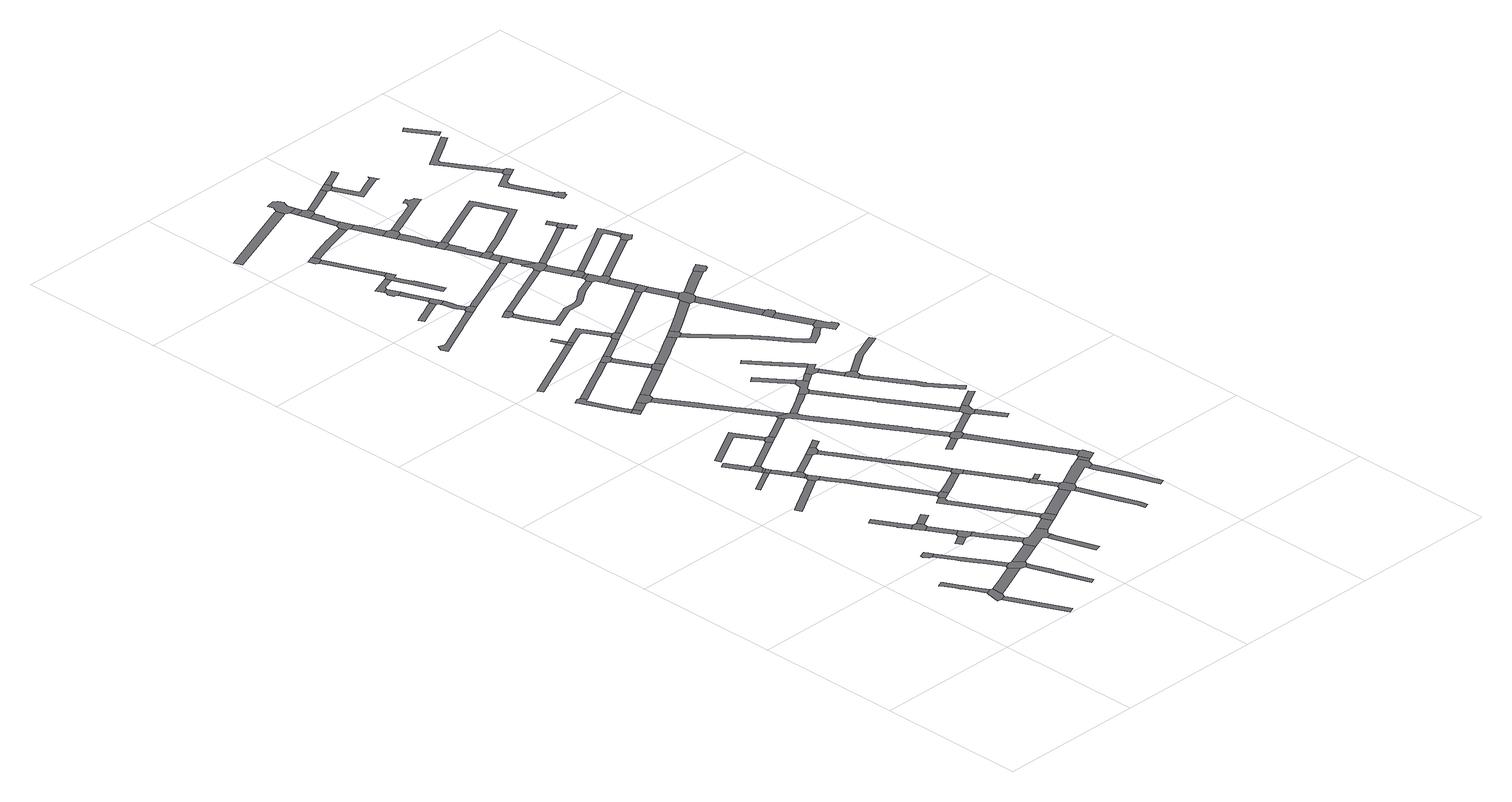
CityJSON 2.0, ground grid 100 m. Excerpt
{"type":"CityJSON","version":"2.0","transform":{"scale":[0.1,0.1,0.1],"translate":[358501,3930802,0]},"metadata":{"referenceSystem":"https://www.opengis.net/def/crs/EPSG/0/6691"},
"CityObjects":{
"road1":{"type":"Road","attributes":{"RoadStructureAttribute.sectionType":"1"},"geometry":[{"type":"MultiSurface","lod":"1","boundaries":[[[0,1,2,3,4,5,6,7,8,9,10,11,12,13]]]}]},
"road2":{"type":"Road","geometry":[{"type":"MultiSurface","lod":"1","boundaries":[[[12,14,15,16,17,18,19,13]]]}]},
"road3":{"type":"Road","attributes":{"RoadStructureAttribute.sectionType":"1"},"geometry":[{"type":"MultiSurface","lod":"1","boundaries":[[[16,20,21,22,23,17]]]}]},
"road4":{"type":"Road","attributes":{"RoadStructureAttribute.sectionType":"1"},"geometry":[{"type":"MultiSurface","lod":"1","boundaries":[[[24,25,19,18,26,27,28]]]}]},
"road5":{"type":"Road","geometry":[{"type":"MultiSurface","lod":"1","boundaries":[[[29,30,31,32,33,34,35]]]}]},
"road6":{"type":"Road","attributes":{"RoadStructureAttribute.sectionType":"1"},"geometry":[{"type":"MultiSurface","lod":"1","boundaries":[[[36,37,38,39,40,30,29,41,42,43,44,45,46,47]]]}]},
"road7":{"type":"Road","geometry":[{"type":"MultiSurface","lod":"1","boundaries":[[[48,49,50,51,47,46,24,28]]]}]},
"road8":{"type":"Road","attributes":{"RoadStructureAttribute.sectionType":"1"},"geometry":[{"type":"MultiSurface","lod":"1","boundaries":[[[52,53,54,55,56,57,49,48]]]}]},
"road9":{"type":"Road","attributes":{"RoadStructureAttribute.sectionType":"1"},"geometry":[{"type":"MultiSurface","lod":"1","boundaries":[[[58,59,60,61,62,63,64,65,66]]]}]},
"road10":{"type":"Road","geometry":[{"type":"MultiSurface","lod":"1","boundaries":[[[67,68,69,70]]]}]},
"road11":{"type":"Road","geometry":[{"type":"MultiSurface","lod":"1","boundaries":[[[71,72,73,58,66,74,75]]]}]},
"road12":{"type":"Road","attributes":{"RoadStructureAttribute.sectionType":"1"},"geometry":[{"type":"MultiSurface","lod":"1","boundaries":[[[76,77,78,79,80,51,50]]]}]},
"road13":{"type":"Road","attributes":{"RoadStructureAttribute.sectionType":"1"},"geometry":[{"type":"MultiSurface","lod":"1","boundaries":[[[81,82,83,84,85,86,87,88,89,90,91,92,93]]]}]},
"road14":{"type":"Road","attributes":{"RoadStructureAttribute.sectionType":"1"},"geometry":[{"type":"MultiSurface","lod":"1","boundaries":[[[94,71,75,95,96,97]]]}]},
"road15":{"type":"Road","geometry":[{"type":"MultiSurface","lod":"1","boundaries":[[[98,99,100,101,102,103]]]}]},
"road16":{"type":"Road","geometry":[{"type":"MultiSurface","lod":"1","boundaries":[[[104,97,96,70,69,105]]]}]},
"road17":{"type":"Road","geometry":[{"type":"MultiSurface","lod":"1","boundaries":[[[106,107,73,72]]]}]},
"road18":{"type":"Road","attributes":{"RoadStructureAttribute.sectionType":"1"},"geometry":[{"type":"MultiSurface","lod":"1","boundaries":[[[108,109,110,111,112,113,104,105,114,115,116,117,118,119,120]]]}]},
"road19":{"type":"Road","attributes":{"RoadStructureAttribute.sectionType":"1"},"geometry":[{"type":"MultiSurface","lod":"1","boundaries":[[[121,122,123,124,125,126,127,128,129]]]}]},
"road20":{"type":"Road","geometry":[{"type":"MultiSurface","lod":"1","boundaries":[[[130,131,129,128,132,133,134]]]}]},
"road21":{"type":"Road","attributes":{"RoadStructureAttribute.sectionType":"1"},"geometry":[{"type":"MultiSurface","lod":"1","boundaries":[[[135,133,132,136,103]]]}]},
"road22":{"type":"Road","geometry":[{"type":"MultiSurface","lod":"1","boundaries":[[[137,135,103,102,138]]]}]},
"road23":{"type":"Road","attributes":{"RoadStructureAttribute.sectionType":"1"},"geometry":[{"type":"MultiSurface","lod":"1","boundaries":[[[139,140,141,142,137,138]]]}]},
"road24":{"type":"Road","geometry":[{"type":"MultiSurface","lod":"1","boundaries":[[[143,144,145,146,141,140,147]]]}]},
"road25":{"type":"Road","attributes":{"RoadStructureAttribute.sectionType":"1"},"geometry":[{"type":"MultiSurface","lod":"1","boundaries":[[[148,149,143,147]]]}]},
"road26":{"type":"Road","geometry":[{"type":"MultiSurface","lod":"1","boundaries":[[[119,79,78,150,151,152,153,154,155,156,157,120]]]}]},
"road27":{"type":"Road","geometry":[{"type":"MultiSurface","lod":"1","boundaries":[[[158,159,160,161,149,148,81,93]]]}]},
"road28":{"type":"Road","attributes":{"RoadStructureAttribute.sectionType":"1"},"geometry":[{"type":"MultiSurface","lod":"1","boundaries":[[[162,163,164,165,152,151]]]}]},
"road29":{"type":"Road","attributes":{"RoadStructureAttribute.sectionType":"1"},"geometry":[{"type":"MultiSurface","lod":"1","boundaries":[[[166,167,168,169,170,171,172,173,174,175,176,177,178,179,160,159,180,181,182,183,184,185,186,187,188,189,190,191,192]]]}]},
"road30":{"type":"Road","attributes":{"RoadStructureAttribute.sectionType":"1"},"geometry":[{"type":"MultiSurface","lod":"1","boundaries":[[[193,194,195,196,197,198,199,200,201,202,203,204,130,134]]]}]},
"road31":{"type":"Road","attributes":{"RoadStructureAttribute.sectionType":"1"},"geometry":[{"type":"MultiSurface","lod":"1","boundaries":[[[205,206,207,208,209,210,211,212,213,214,215,216,217]]]}]},
"road32":{"type":"Road","attributes":{"RoadStructureAttribute.sectionType":"1"},"geometry":[{"type":"MultiSurface","lod":"1","boundaries":[[[144,218,219,220,221,145]]]}]},
"road33":{"type":"Road","attributes":{"RoadStructureAttribute.sectionType":"1"},"geometry":[{"type":"MultiSurface","lod":"1","boundaries":[[[222,223,224,155,154]]]}]},
"road34":{"type":"Road","attributes":{"RoadStructureAttribute.sectionType":"1"},"geometry":[{"type":"MultiSurface","lod":"1","boundaries":[[[225,226,227,228,229,230,231,232,233,234,235,236,237,238,239,240,241]]]}]},
"road35":{"type":"Road","attributes":{"RoadStructureAttribute.sectionType":"1"},"geometry":[{"type":"MultiSurface","lod":"1","boundaries":[[[242,243,244,245,246,247,248,249,250,251,252,253,254,255,256,257,258,259,260,261,262,263,264,265,266]]]}]},
"road36":{"type":"Road","geometry":[{"type":"MultiSurface","lod":"1","boundaries":[[[191,267,242,266,268,269,192]]]}]},
"road37":{"type":"Road","geometry":[{"type":"MultiSurface","lod":"1","boundaries":[[[270,237,236,271]]]}]},
"road38":{"type":"Road","geometry":[{"type":"MultiSurface","lod":"1","boundaries":[[[272,273,254,253,223,222]]]}]},
"road39":{"type":"Road","attributes":{"RoadStructureAttribute.sectionType":"1"},"geometry":[{"type":"MultiSurface","lod":"1","boundaries":[[[274,275,237,270]]]}]},
"road40":{"type":"Road","geometry":[{"type":"MultiSurface","lod":"1","boundaries":[[[276,277,220,219,278,279]]]}]},
"road41":{"type":"Road","geometry":[{"type":"MultiSurface","lod":"1","boundaries":[[[211,210,198,197,280,281]]]}]},
"road42":{"type":"Road","attributes":{"RoadStructureAttribute.sectionType":"1"},"geometry":[{"type":"MultiSurface","lod":"1","boundaries":[[[268,282,283,284,285,286,287,269]]]}]},
"road43":{"type":"Road","geometry":[{"type":"MultiSurface","lod":"1","boundaries":[[[276,288,289,290,277]]]}]},
"road44":{"type":"Road","geometry":[{"type":"MultiSurface","lod":"1","boundaries":[[[291,275,274,292,293,294,295,296]]]}]},
"road45":{"type":"Road","attributes":{"RoadStructureAttribute.sectionType":"1"},"geometry":[{"type":"MultiSurface","lod":"1","boundaries":[[[278,297,298,299,300,301,302,303,304,305,306,307,308,309,310,311,312,313,314,315,316,317,318,319,320,279]]]}]},
"road46":{"type":"Road","attributes":{"RoadStructureAttribute.sectionType":"1"},"geometry":[{"type":"MultiSurface","lod":"1","boundaries":[[[321,322,323,324,325,326,225,241]]]}]},
"road47":{"type":"Road","geometry":[{"type":"MultiSurface","lod":"1","boundaries":[[[280,327,328,329,330,331,281]]]}]},
"road48":{"type":"Road","attributes":{"RoadStructureAttribute.sectionType":"1"},"geometry":[{"type":"MultiSurface","lod":"1","boundaries":[[[332,333,334,335,273,272]]]}]},
"road49":{"type":"Road","attributes":{"RoadStructureAttribute.sectionType":"1"},"geometry":[{"type":"MultiSurface","lod":"1","boundaries":[[[336,337,338,339,340,341,342,343,344,345,346,347]]]}]},
"road50":{"type":"Road","geometry":[{"type":"MultiSurface","lod":"1","boundaries":[[[348,349,350,309,308,285,284]]]}]},
"road51":{"type":"Road","attributes":{"RoadStructureAttribute.sectionType":"1"},"geometry":[{"type":"MultiSurface","lod":"1","boundaries":[[[351,352,353,354,355,356,357,358,359,360,361,362,363,364,294,293]]]}]},
"road52":{"type":"Road","attributes":{"RoadStructureAttribute.sectionType":"1"},"geometry":[{"type":"MultiSurface","lod":"1","boundaries":[[[365,366,367,368,369,370,349,348,371,372,373,374,375,376,377,378]]]}]},
"road53":{"type":"Road","attributes":{"RoadStructureAttribute.sectionType":"1"},"geometry":[{"type":"MultiSurface","lod":"1","boundaries":[[[379,380,381,382,383,384,385,386,387,388,389,390,391,392,393]]]}]},
"road54":{"type":"Road","attributes":{"RoadStructureAttribute.sectionType":"1"},"geometry":[{"type":"MultiSurface","lod":"1","boundaries":[[[295,394,395,396,397,398,399,296]]]}]},
"road55":{"type":"Road","attributes":{"RoadStructureAttribute.sectionType":"1"},"geometry":[{"type":"MultiSurface","lod":"1","boundaries":[[[400,378,377,401,402,403,404,405,406,407,408,409]]]}]},
"road56":{"type":"Road","geometry":[{"type":"MultiSurface","lod":"1","boundaries":[[[410,411,412,413,406,405,414,334,333,415]]]}]},
"road57":{"type":"Road","attributes":{"RoadStructureAttribute.sectionType":"1"},"geometry":[{"type":"MultiSurface","lod":"1","boundaries":[[[416,417,418,419,420,421,422,423,424,410,415]]]}]},
"road58":{"type":"Road","geometry":[{"type":"MultiSurface","lod":"1","boundaries":[[[425,426,427,400,409]]]}]},
"road59":{"type":"Road","geometry":[{"type":"MultiSurface","lod":"1","boundaries":[[[428,429,430,431,324,323,432]]]}]},
"road60":{"type":"Road","attributes":{"RoadStructureAttribute.sectionType":"1"},"geometry":[{"type":"MultiSurface","lod":"1","boundaries":[[[433,434,435,436,437,438,439,440,441,442]]]}]},
"road61":{"type":"Road","attributes":{"RoadStructureAttribute.sectionType":"1"},"geometry":[{"type":"MultiSurface","lod":"1","boundaries":[[[443,444,445,446,447,448,449,450,451,452,453,454,455,456,358,357,330,329,457,458,459,460,461,462,463,464,465,466,467,468]]]}]},
"road62":{"type":"Road","attributes":{"RoadStructureAttribute.sectionType":"1"},"geometry":[{"type":"MultiSurface","lod":"1","boundaries":[[[469,470,471,472,428,432]]]}]},
"road63":{"type":"Road","geometry":[{"type":"MultiSurface","lod":"1","boundaries":[[[473,474,475,336]]]}]},
"road64":{"type":"Road","geometry":[{"type":"MultiSurface","lod":"1","boundaries":[[[473,336,347,476]]]}]},
"road65":{"type":"Road","geometry":[{"type":"MultiSurface","lod":"1","boundaries":[[[396,477,478,479,471,470,397]]]}]},
"road66":{"type":"Road","geometry":[{"type":"MultiSurface","lod":"1","boundaries":[[[480,481,482,483,484,456,455,485,486,487,488,489]]]}]},
"road67":{"type":"Road","geometry":[{"type":"MultiSurface","lod":"1","boundaries":[[[490,491,492,493]]]}]},
"road68":{"type":"Road","geometry":[{"type":"MultiSurface","lod":"1","boundaries":[[[494,495,496,497,498,499,500,501]]]}]},
"road69":{"type":"Road","attributes":{"RoadStructureAttribute.sectionType":"1"},"geometry":[{"type":"MultiSurface","lod":"1","boundaries":[[[500,502,503,504,505,501]]]}]},
"road70":{"type":"Road","attributes":{"RoadStructureAttribute.sectionType":"1"},"geometry":[{"type":"MultiSurface","lod":"1","boundaries":[[[506,507,508,509,412,411,510,511,512,513,514,515]]]}]},
"road71":{"type":"Road","geometry":[{"type":"MultiSurface","lod":"1","boundaries":[[[438,437,516,517,518,504,503]]]}]},
"road72":{"type":"Road","attributes":{"RoadStructureAttribute.sectionType":"1"},"geometry":[{"type":"MultiSurface","lod":"1","boundaries":[[[519,520,430,429,521,522]]]}]},
"road73":{"type":"Road","attributes":{"RoadStructureAttribute.sectionType":"1"},"geometry":[{"type":"MultiSurface","lod":"1","boundaries":[[[523,524,525,526,518,517,527,528,529]]]}]},
"road74":{"type":"Road","geometry":[{"type":"MultiSurface","lod":"1","boundaries":[[[530,531,523,529,385,384]]]}]},
"road75":{"type":"Road","geometry":[{"type":"MultiSurface","lod":"1","boundaries":[[[494,532,533,534,535,495]]]}]},
"road76":{"type":"Road","geometry":[{"type":"MultiSurface","lod":"1","boundaries":[[[490,493,536,537,538,539,540,443,468]]]}]},
"road77":{"type":"Road","attributes":{"RoadStructureAttribute.sectionType":"1"},"geometry":[{"type":"MultiSurface","lod":"1","boundaries":[[[541,542,543,544,545,546,473,476]]]}]},
"road78":{"type":"Road","geometry":[{"type":"MultiSurface","lod":"1","boundaries":[[[547,548,549,550,551,552,553,554]]]}]},
"road79":{"type":"Road","geometry":[{"type":"MultiSurface","lod":"1","boundaries":[[[555,556,557,558,559,560,561]]]}]},
"road80":{"type":"Road","attributes":{"RoadStructureAttribute.sectionType":"1"},"geometry":[{"type":"MultiSurface","lod":"1","boundaries":[[[562,563,564,565,566,567,514,513]]]}]},
"road81":{"type":"Road","attributes":{"RoadStructureAttribute.sectionType":"1"},"geometry":[{"type":"MultiSurface","lod":"1","boundaries":[[[568,569,570,571,572,573,574,575]]]}]},
"road82":{"type":"Road","attributes":{"RoadStructureAttribute.sectionType":"1"},"geometry":[{"type":"MultiSurface","lod":"1","boundaries":[[[560,576,577,578,579,580,581,582,561]]]}]},
"road83":{"type":"Road","attributes":{"RoadStructureAttribute.sectionType":"1"},"geometry":[{"type":"MultiSurface","lod":"1","boundaries":[[[478,583,584,585,586,587,588,589,590,591,592,593,479]]]}]},
"road84":{"type":"Road","geometry":[{"type":"MultiSurface","lod":"1","boundaries":[[[594,595,596,597,598,575,574,599,600,601,602,480,489,603]]]}]},
"road85":{"type":"Road","attributes":{"RoadStructureAttribute.sectionType":"1"},"geometry":[{"type":"MultiSurface","lod":"1","boundaries":[[[604,605,606,607,608,609,610,611,538,537,612,613,614,615,616,617,618,619,620,621]]]}]},
"road86":{"type":"Road","attributes":{"RoadStructureAttribute.sectionType":"1"},"geometry":[{"type":"MultiSurface","lod":"1","boundaries":[[[622,534,533,623,624,625,626,627,628,629,630,631,632,580,579]]]}]},
"road87":{"type":"Road","geometry":[{"type":"MultiSurface","lod":"1","boundaries":[[[633,544,543,519,522,634,635]]]}]},
"road88":{"type":"Road","geometry":[{"type":"MultiSurface","lod":"1","boundaries":[[[636,637,506,515]]]}]},
"road89":{"type":"Road","attributes":{"RoadStructureAttribute.sectionType":"1"},"geometry":[{"type":"MultiSurface","lod":"1","boundaries":[[[638,639,640,641,642,643,644,645,646,647]]]}]},
"road90":{"type":"Road","attributes":{"RoadStructureAttribute.sectionType":"1"},"geometry":[{"type":"MultiSurface","lod":"1","boundaries":[[[648,649,650,651,652,653,654,655,540,539]]]}]},
"road91":{"type":"Road","geometry":[{"type":"MultiSurface","lod":"1","boundaries":[[[620,637,636,656,657,621]]]}]},
"road92":{"type":"Road","attributes":{"RoadStructureAttribute.sectionType":"1"},"geometry":[{"type":"MultiSurface","lod":"1","boundaries":[[[658,659,660,661,662,663,664,665,666,667,668,669,670,671,672,673,674,675,676,677,678,679,680,594,603]]]}]},
"road93":{"type":"Road","attributes":{"RoadStructureAttribute.sectionType":"1"},"geometry":[{"type":"MultiSurface","lod":"1","boundaries":[[[681,682,598,597,683,684,685]]]}]},
"road94":{"type":"Road","attributes":{"RoadStructureAttribute.sectionType":"1"},"geometry":[{"type":"MultiSurface","lod":"1","boundaries":[[[686,687,688,689,690,691,692]]]}]},
"road95":{"type":"Road","attributes":{"RoadStructureAttribute.sectionType":"1"},"geometry":[{"type":"MultiSurface","lod":"1","boundaries":[[[555,693,694,695,696,697,698,699,700,701,702,703,704,705,556]]]}]},
"road96":{"type":"Road","geometry":[{"type":"MultiSurface","lod":"1","boundaries":[[[706,589,588,707,708,709]]]}]},
"road97":{"type":"Road","attributes":{"RoadStructureAttribute.sectionType":"1"},"geometry":[{"type":"MultiSurface","lod":"1","boundaries":[[[551,710,711,712,713,714,715,716,717,718,719,720,721,722,723,724,725,726,727,728,729,730,731,732,733,734,552]]]}]},
"road98":{"type":"Road","attributes":{"RoadStructureAttribute.sectionType":"1"},"geometry":[{"type":"MultiSurface","lod":"1","boundaries":[[[735,736,737,738,739,740,741,531,530,742,743,744,745,746,747,748]]]}]},
"road99":{"type":"Road","geometry":[{"type":"MultiSurface","lod":"1","boundaries":[[[684,749,750,751,752,692,691,685]]]}]},
"road100":{"type":"Road","geometry":[{"type":"MultiSurface","lod":"1","boundaries":[[[753,754,755,756,668,667,757,651,650,758,759,760,761,762]]]}]},
"road101":{"type":"Road","attributes":{"RoadStructureAttribute.sectionType":"1"},"geometry":[{"type":"MultiSurface","lod":"1","boundaries":[[[763,764,765,766,767,768,769,770,771,772,773,774,547,554]]]}]},
"road102":{"type":"Road","attributes":{"RoadStructureAttribute.sectionType":"1"},"geometry":[{"type":"MultiSurface","lod":"1","boundaries":[[[749,775,776,777,778,750]]]}]},
"road103":{"type":"Road","attributes":{"RoadStructureAttribute.sectionType":"1"},"geometry":[{"type":"MultiSurface","lod":"1","boundaries":[[[779,780,781,782,759,758]]]}]},
"road104":{"type":"Road","geometry":[{"type":"MultiSurface","lod":"1","boundaries":[[[783,777,776,784,785,786,787,788]]]}]},
"road105":{"type":"Road","attributes":{"RoadStructureAttribute.sectionType":"1"},"geometry":[{"type":"MultiSurface","lod":"1","boundaries":[[[789,790,791,792,793,794,795,796,797,798,633,635]]]}]},
"road106":{"type":"Road","attributes":{"RoadStructureAttribute.sectionType":"1"},"geometry":[{"type":"MultiSurface","lod":"1","boundaries":[[[799,800,801,802,803,753,762]]]}]},
"road107":{"type":"Road","attributes":{"RoadStructureAttribute.sectionType":"1"},"geometry":[{"type":"MultiSurface","lod":"1","boundaries":[[[804,805,806,807,808,809,810,811,812,813,814,815,785,784,816,817,818,819,820,821,822,823,824,825,826,827,828,829]]]}]},
"road108":{"type":"Road","attributes":{"RoadStructureAttribute.sectionType":"1"},"geometry":[{"type":"MultiSurface","lod":"1","boundaries":[[[830,831,832,833,834,835,836,837,706,709]]]}]},
"road109":{"type":"Road","attributes":{"RoadStructureAttribute.sectionType":"1"},"geometry":[{"type":"MultiSurface","lod":"1","boundaries":[[[707,838,839,840,841,842,843,844,845,846,847,848,849,850,851,852,853,854,855,856,857,858,859,860,708]]]}]},
"road110":{"type":"Road","geometry":[{"type":"MultiSurface","lod":"1","boundaries":[[[861,862,700,699,863,864,865]]]}]},
"road111":{"type":"Road","attributes":{"RoadStructureAttribute.sectionType":"1"},"geometry":[{"type":"MultiSurface","lod":"1","boundaries":[[[866,862,861,867,868,869,870]]]}]},
"road112":{"type":"Road","attributes":{"RoadStructureAttribute.sectionType":"1"},"geometry":[{"type":"MultiSurface","lod":"1","boundaries":[[[871,872,873,874,875]]]}]},
"road113":{"type":"Road","geometry":[{"type":"MultiSurface","lod":"1","boundaries":[[[876,877,878,879,638,647,875,874,880,881,882]]]}]},
"road114":{"type":"Road","geometry":[{"type":"MultiSurface","lod":"1","boundaries":[[[883,872,871,884,866,870,885,886]]]}]},
"road115":{"type":"Road","attributes":{"RoadStructureAttribute.sectionType":"1"},"geometry":[{"type":"MultiSurface","lod":"1","boundaries":[[[864,887,888,889,890,891,892,893,894,895,865]]]}]},
"road116":{"type":"Road","geometry":[{"type":"MultiSurface","lod":"1","boundaries":[[[896,897,898,890,889,899,900]]]}]},
"road117":{"type":"Road","attributes":{"RoadStructureAttribute.sectionType":"1"},"geometry":[{"type":"MultiSurface","lod":"1","boundaries":[[[899,901,902,903,904,905,906,907,908,909,900]]]}]},
"road118":{"type":"Road","geometry":[{"type":"MultiSurface","lod":"1","boundaries":[[[910,911,906,905,912,913]]]}]},
"road119":{"type":"Road","attributes":{"RoadStructureAttribute.sectionType":"1"},"geometry":[{"type":"MultiSurface","lod":"1","boundaries":[[[912,914,915,916,917,918,919,920,921,922,913]]]}]},
"road120":{"type":"Road","attributes":{"RoadStructureAttribute.sectionType":"1"},"geometry":[{"type":"MultiSurface","lod":"1","boundaries":[[[923,924,925,926]]]}]},
"road121":{"type":"Road","geometry":[{"type":"MultiSurface","lod":"1","boundaries":[[[923,926,927,928,929,919,918]]]}]},
"road122":{"type":"Road","attributes":{"RoadStructureAttribute.sectionType":"1"},"geometry":[{"type":"MultiSurface","lod":"1","boundaries":[[[787,930,931,932,933,934,935,936,937,788]]]}]},
"road123":{"type":"Road","geometry":[{"type":"MultiSurface","lod":"1","boundaries":[[[938,939,940,941,942,925,924,735,748]]]}]},
"road124":{"type":"Road","geometry":[{"type":"MultiSurface","lod":"1","boundaries":[[[943,944,945,769,768,946,947,948,949,950]]]}]},
"road125":{"type":"Road","attributes":{"RoadStructureAttribute.sectionType":"1"},"geometry":[{"type":"MultiSurface","lod":"1","boundaries":[[[940,951,952,953,943,950,954,941]]]}]},
"road126":{"type":"Road","attributes":{"RoadStructureAttribute.sectionType":"1"},"geometry":[{"type":"MultiSurface","lod":"1","boundaries":[[[955,947,946,956]]]}]},
"road127":{"type":"Road","geometry":[{"type":"MultiSurface","lod":"1","boundaries":[[[955,956,957,958,959,960,961]]]}]},
"road128":{"type":"Road","attributes":{"RoadStructureAttribute.sectionType":"1"},"geometry":[{"type":"MultiSurface","lod":"1","boundaries":[[[958,962,963,959]]]}]},
"road129":{"type":"Road","geometry":[{"type":"MultiSurface","lod":"1","boundaries":[[[964,963,962,965,721,720,966,967,968,969,970,971]]]}]},
"road130":{"type":"Road","attributes":{"RoadStructureAttribute.sectionType":"1"},"geometry":[{"type":"MultiSurface","lod":"1","boundaries":[[[972,973,974,975,976,977,968,967]]]}]},
"road131":{"type":"Road","geometry":[{"type":"MultiSurface","lod":"1","boundaries":[[[974,978,794,793,979,980,975]]]}]},
"road132":{"type":"Road","attributes":{"RoadStructureAttribute.sectionType":"1"},"geometry":[{"type":"MultiSurface","lod":"1","boundaries":[[[981,982,983,984,980,979]]]}]},
"road133":{"type":"Road","attributes":{"RoadStructureAttribute.sectionType":"1"},"geometry":[{"type":"MultiSurface","lod":"1","boundaries":[[[985,986,987,988,989,990,991,992,883,886]]]}]},
"road134":{"type":"Road","geometry":[{"type":"MultiSurface","lod":"1","boundaries":[[[833,993,994,995,996,982,981,834]]]}]},
"road135":{"type":"Road","attributes":{"RoadStructureAttribute.sectionType":"1"},"geometry":[{"type":"MultiSurface","lod":"1","boundaries":[[[997,998,999,1000,1001,994,993,1002,1003,1004,1005,1006]]]}]},
"road136":{"type":"Road","geometry":[{"type":"MultiSurface","lod":"1","boundaries":[[[1007,1008,1009,1010,997,1006,1011]]]}]},
"road137":{"type":"Road","attributes":{"RoadStructureAttribute.sectionType":"1"},"geometry":[{"type":"MultiSurface","lod":"1","boundaries":[[[1012,1013,1014,1007,1011]]]}]},
"road138":{"type":"Road","attributes":{"RoadStructureAttribute.sectionType":"1"},"geometry":[{"type":"MultiSurface","lod":"1","boundaries":[[[896,1015,1016,1017,1018,1019,1020,1021,1022,1023,1024,1025,1026,1027,1028,1029,1030,897]]]}]},
"road139":{"type":"Road","geometry":[{"type":"MultiSurface","lod":"1","boundaries":[[[1031,1032,1033,1034,1013,1012,1035,849,848,1036,1037,1038]]]}]},
"road140":{"type":"Road","geometry":[{"type":"MultiSurface","lod":"1","boundaries":[[[1039,989,988,1040,1041,1042]]]}]},
"road141":{"type":"Road","attributes":{"RoadStructureAttribute.sectionType":"1"},"geometry":[{"type":"MultiSurface","lod":"1","boundaries":[[[910,1043,1044,1045,1046,1047,1048,1049,1050,1051,1052,1053,1054,1055,1056,1057,1058,1059,1060,1061,1062,928,927,1063,1064,1065,1066,1067,1068,1069,1070,1071,1072,1073,1074,1075,1076,1077,1078,911]]]}]},
"road142":{"type":"Road","attributes":{"RoadStructureAttribute.sectionType":"1"},"geometry":[{"type":"MultiSurface","lod":"1","boundaries":[[[1079,1080,949,948,1081,1082,1083,1084]]]}]},
"road143":{"type":"Road","attributes":{"RoadStructureAttribute.sectionType":"1"},"geometry":[{"type":"MultiSurface","lod":"1","boundaries":[[[1085,1086,996,995,1087,1088,1089,1090,1091]]]}]},
"road144":{"type":"Road","attributes":{"RoadStructureAttribute.sectionType":"1"},"geometry":[{"type":"MultiSurface","lod":"1","boundaries":[[[970,1092,1093,1094,1095,1096,1097,1098,1099,1100,1101,1102,1103,971]]]}]},
"road145":{"type":"Road","attributes":{"RoadStructureAttribute.sectionType":"1"},"geometry":[{"type":"MultiSurface","lod":"1","boundaries":[[[1040,1104,1105,1106,1107,1108,1109,1110,1111,1112,1041]]]}]},
"road146":{"type":"Road","attributes":{"RoadStructureAttribute.sectionType":"1"},"geometry":[{"type":"MultiSurface","lod":"1","boundaries":[[[960,1113,1114,1115,1116,1117,1118,1119,1120,1121,1122,1123,1124,1125,1126,961]]]}]},
"road147":{"type":"Road","attributes":{"RoadStructureAttribute.sectionType":"1"},"geometry":[{"type":"MultiSurface","lod":"1","boundaries":[[[1127,1128,1129,1130,1131,1132,1039,1042]]]}]},
"road148":{"type":"Road","geometry":[{"type":"MultiSurface","lod":"1","boundaries":[[[1133,1134,1135,1085,1091,1136,1137,1138,1139]]]}]},
"road149":{"type":"Road","geometry":[{"type":"MultiSurface","lod":"1","boundaries":[[[1140,1141,1142,1143]]]}]},
"road150":{"type":"Road","geometry":[{"type":"MultiSurface","lod":"1","boundaries":[[[1083,1144,1145,1143,1142,1084]]]}]},
"road151":{"type":"Road","geometry":[{"type":"MultiSurface","lod":"1","boundaries":[[[1144,1146,1147,1145]]]}]},
"road152":{"type":"Road","geometry":[{"type":"MultiSurface","lod":"1","boundaries":[[[1148,1149,1121,1120,1150,1098,1097,1151]]]}]},
"road153":{"type":"Road","attributes":{"RoadStructureAttribute.sectionType":"1"},"geometry":[{"type":"MultiSurface","lod":"1","boundaries":[[[1152,1153,1154,1155,1156,1157,1158,1159,1160,1161,1162]]]}]},
"road154":{"type":"Road","geometry":[{"type":"MultiSurface","lod":"1","boundaries":[[[1161,1163,1164,1165,1166,1167,1168,1169,1170,1162]]]}]},
"road155":{"type":"Road","attributes":{"RoadStructureAttribute.sectionType":"1"},"geometry":[{"type":"MultiSurface","lod":"1","boundaries":[[[1171,1172,1173,1174,1175,1176,1177,1178,1179,1180,1181,1182,1183,1184,1185,1186,1187,1188,1189,1190,1191]]]}]},
"road156":{"type":"Road","geometry":[{"type":"MultiSurface","lod":"1","boundaries":[[[1156,1192,1193,1181,1180,1157]]]}]},
"road157":{"type":"Road","attributes":{"RoadStructureAttribute.sectionType":"1"},"geometry":[{"type":"MultiSurface","lod":"1","boundaries":[[[1194,1195,1196,1197,1198]]]}]}
},
"vertices":[
[362,610,0],[344,644,0],[329,674,0],[316,698,0],[274,778,0],[268,789,0],[230,774,0],[236,763,0],[279,682,0],[292,657,0],[308,628,0],[327,591,0],[369,511,0],[406,526,0],
[362,492,0],[345,404,0],[370,399,0],[409,413,0],[420,437,0],[425,519,0],
[388,357,0],[551,10,0],[588,25,0],[426,373,0],
[657,621,0],[535,567,0],[449,451,0],[562,500,0],[703,562,0],
[437,1026,0],[471,1046,0],[454,1075,0],[440,1099,0],[402,1085,0],[397,1066,0],[417,1031,0],
[632,774,0],[615,803,0],[573,873,0],[563,890,0],[546,920,0],[509,904,0],[525,876,0],[539,853,0],[578,786,0],[595,757,0],[664,640,0],[702,655,0],
[737,550,0],[772,575,0],[782,596,0],[721,649,0],
[747,517,0],[880,149,0],[913,163,0],[826,411,0],[831,412,0],[785,528,0],
[623,1362,0],[586,1423,0],[554,1482,0],[499,1585,0],[460,1563,0],[542,1409,0],[540,1409,0],[549,1394,0],[583,1338,0],
[642,1035,0],[665,995,0],[738,1038,0],[712,1077,0],
[667,1288,0],[672,1315,0],[653,1358,0],[610,1292,0],[627,1265,0],
[845,624,0],[876,637,0],[947,668,0],[918,735,0],[843,702,0],
[566,2161,0],[471,2104,0],[468,2103,0],[468,2102,0],[435,2083,0],[315,2011,0],[263,1981,0],[283,1939,0],[327,1965,0],[556,2101,0],[556,2102,0],[559,2103,0],[588,2120,0],
[725,1192,0],[673,1188,0],[723,1104,0],[763,1128,0],
[432,2397,0],[278,2313,0],[292,2285,0],[414,2351,0],[463,2378,0],[448,2405,0],
[807,1054,0],[767,1031,0],
[766,1369,0],[742,1409,0],
[902,896,0],[885,925,0],[872,945,0],[840,998,0],[816,1039,0],[811,1047,0],[773,1020,0],[797,981,0],[833,921,0],[842,906,0],[859,877,0],[929,761,0],[969,785,0],
[400,2576,0],[394,2587,0],[367,2636,0],[357,2653,0],[323,2631,0],[356,2568,0],[363,2555,0],[403,2485,0],[439,2505,0],
[465,2503,0],[459,2500,0],[440,2419,0],[476,2440,0],[484,2469,0],
[484,2425,0],[441,2418,0],
[499,2398,0],[464,2378,0],
[482,2346,0],[526,2265,0],[562,2285,0],[518,2364,0],
[602,2212,0],[610,2241,0],[591,2276,0],[573,2282,0],[567,2193,0],
[573,2182,0],[608,2202,0],
[1042,709,0],[1070,692,0],[1112,701,0],[1107,725,0],[1135,751,0],[1100,814,0],[997,770,0],[971,781,0],
[590,2120,0],[609,2117,0],[645,2136,0],[644,2137,0],
[1077,658,0],[1164,386,0],[1207,399,0],[1118,674,0],
[960,1572,0],[882,1711,0],[879,1716,0],[878,1719,0],[855,1760,0],[825,1815,0],[816,1831,0],[809,1845,0],[770,1917,0],[763,1928,0],[734,1982,0],[724,2000,0],[719,2009,0],[666,2100,0],[619,2101,0],[634,2076,0],[689,1980,0],[738,1890,0],[740,1887,0],[757,1856,0],[800,1777,0],[817,1746,0],[839,1707,0],[858,1673,0],[920,1563,0],[961,1487,0],[996,1506,0],
[549,2504,0],[595,2530,0],[619,2543,0],[669,2571,0],[729,2604,0],[704,2637,0],[672,2619,0],[630,2595,0],[600,2578,0],[577,2566,0],[544,2547,0],[476,2510,0],
[488,2744,0],[522,2762,0],[606,2809,0],[625,2801,0],[626,2798,0],[709,2656,0],[744,2675,0],[651,2835,0],[632,2868,0],[518,2806,0],[469,2779,0],[346,2710,0],[362,2673,0],
[713,2297,0],[786,2337,0],[766,2372,0],[695,2333,0],
[1231,800,0],[1199,864,0],[1107,818,0],
[307,3768,0],[300,3770,0],[287,3774,0],[250,3757,0],[262,3732,0],[274,3705,0],[308,3629,0],[320,3603,0],[335,3570,0],[357,3515,0],[368,3489,0],[393,3440,0],[428,3459,0],[403,3507,0],[346,3640,0],[310,3724,0],[326,3732,0],
[958,1466,0],[948,1461,0],[901,1433,0],[999,1255,0],[1023,1213,0],[1059,1146,0],[1088,1094,0],[1106,1061,0],[1109,1055,0],[1122,1033,0],[1138,1003,0],[1204,884,0],[1240,901,0],[1175,1019,0],[1159,1049,0],[1141,1081,0],[1125,1109,0],[1110,1136,0],[1095,1162,0],[1088,1176,0],[1066,1216,0],[1035,1275,0],[962,1406,0],[967,1426,0],[977,1431,0],
[962,1486,0],[1033,1461,0],[1011,1504,0],
[457,3406,0],[420,3387,0],
[1292,830,0],[1259,895,0],
[534,3450,0],[504,3502,0],
[858,2377,0],[839,2412,0],[814,2328,0],[849,2348,0],
[782,2634,0],[763,2669,0],
[1112,1502,0],[1115,1504,0],[1229,1565,0],[1210,1600,0],[1115,1554,0],[1092,1543,0],
[928,2415,0],[914,2454,0],[888,2439,0],
[555,3531,0],[545,3447,0],[563,3443,0],[608,3466,0],[615,3496,0],[585,3548,0],
[849,2264,0],[875,2219,0],[918,2146,0],[945,2097,0],[977,2041,0],[1003,1996,0],[1019,1968,0],[1079,1863,0],[1098,1830,0],[1118,1794,0],[1147,1742,0],[1215,1619,0],[1249,1639,0],[1207,1716,0],[1135,1846,0],[1119,1874,0],[1118,1875,0],[1039,2014,0],[1038,2016,0],[992,2096,0],[952,2166,0],[917,2228,0],[891,2271,0],[884,2283,0],
[526,3838,0],[569,3861,0],[707,3935,0],[688,3970,0],[568,3906,0],[507,3873,0],
[829,2660,0],[835,2663,0],[972,2740,0],[951,2773,0],[809,2695,0],
[1342,856,0],[1546,959,0],[1514,1024,0],[1307,919,0],
[696,4254,0],[517,4167,0],[481,4150,0],[264,4045,0],[195,4011,0],[212,3975,0],[245,3991,0],[298,4017,0],[503,4116,0],[535,4131,0],[683,4203,0],[714,4218,0],
[1248,1558,0],[1284,1577,0],[1263,1615,0],
[709,3202,0],[727,3172,0],[796,3058,0],[821,3017,0],[872,2932,0],[924,2846,0],[957,2793,0],[1029,2770,0],[988,2837,0],[915,2958,0],[866,3039,0],[827,3104,0],[771,3197,0],[752,3228,0],
[1469,1243,0],[1442,1291,0],[1420,1330,0],[1419,1333,0],[1360,1439,0],[1357,1444,0],[1322,1424,0],[1337,1397,0],[1384,1312,0],[1385,1311,0],[1403,1279,0],[1431,1228,0],[1444,1204,0],[1479,1223,0],
[157,4702,0],[283,4761,0],[401,4816,0],[414,4823,0],[511,4868,0],[575,4899,0],[557,4935,0],[494,4904,0],[406,4863,0],[385,4853,0],[212,4771,0],[194,4763,0],[157,4780,0],[154,4781,0],[137,4744,0],
[696,3542,0],[715,3553,0],[866,3640,0],[842,3695,0],[673,3598,0],[666,3594,0],
[1493,1218,0],[1449,1196,0],[1455,1184,0],[1465,1166,0],[1472,1153,0],[1530,1048,0],[1566,1064,0],[1509,1170,0],[1500,1186,0],[1508,1190,0],
[1600,965,0],[1616,993,0],[1589,1061,0],[1586,1059,0],[1524,1029,0],[1564,947,0],
[1576,907,0],[1660,674,0],[1700,560,0],[1712,508,0],[1749,525,0],[1738,571,0],[1698,687,0],[1653,822,0],[1614,926,0],
[1554,1214,0],[1548,1226,0],[1541,1241,0],
[764,3947,0],[769,3967,0],[749,4003,0],[719,3986,0],[727,3931,0],
[305,5035,0],[367,5064,0],[452,5103,0],[477,5114,0],[492,5121,0],[477,5158,0],[441,5142,0],[359,5104,0],[358,5104,0],[288,5071,0],
[1540,1925,0],[1498,1994,0],[1440,2091,0],[1418,2127,0],[1416,2131,0],[1274,2365,0],[1271,2370,0],[1202,2485,0],[1152,2567,0],[1128,2606,0],[1095,2660,0],[1065,2711,0],[1067,2730,0],[1045,2764,0],[992,2735,0],[1036,2661,0],[1109,2540,0],[1127,2512,0],[1133,2502,0],[1227,2345,0],[1234,2335,0],[1328,2179,0],[1373,2105,0],[1381,2092,0],[1449,1979,0],[1496,1901,0],
[785,3824,0],[847,3709,0],[879,3733,0],[820,3844,0],
[721,4265,0],[681,4354,0],[656,4343,0],
[738,4230,0],
[880,3648,0],[928,3675,0],[898,3727,0],
[1234,2878,0],[1178,2841,0],[1161,2829,0],[1156,2828,0],[1130,2813,0],[1130,2767,0],[1174,2792,0],[1180,2794,0],[1196,2804,0],[1256,2845,0],
[1492,1880,0],[1382,1820,0],[1401,1785,0],[1513,1846,0],
[415,5450,0],[378,5435,0],[383,5422,0],[372,5399,0],[387,5362,0],[394,5364,0],[411,5353,0],[448,5368,0],
[435,5294,0],[483,5177,0],[520,5192,0],[468,5319,0],
[1834,1182,0],[1766,1149,0],[1755,1144,0],[1708,1120,0],[1649,1010,0],[1780,1075,0],[1798,1084,0],[1806,1060,0],[1850,1075,0],[1865,1117,0],
[512,5106,0],[513,5102,0],[551,5115,0],
[929,4103,0],[794,4028,0],[879,4029,0],[949,4068,0],
[595,4971,0],[570,5029,0],[566,5048,0],[554,5102,0],[517,5085,0],[532,5016,0],[562,4953,0],
[634,4927,0],[618,4964,0],
[423,5468,0],[509,5499,0],[495,5537,0],[357,5486,0],
[1532,1840,0],[1533,1840,0],[1578,1862,0],[1585,1886,0],[1560,1919,0],
[837,4277,0],[857,4269,0],[935,4123,0],[971,4142,0],[867,4336,0],[727,4269,0],
[722,4773,0],[709,4767,0],[658,4742,0],[675,4706,0],[695,4700,0],[731,4718,0],[733,4722,0],[738,4736,0],
[391,5971,0],[374,6018,0],[365,6015,0],[320,5998,0],[337,5951,0],[352,5943,0],[389,5958,0],
[1817,1028,0],[1901,822,0],[1968,627,0],[2009,647,0],[1944,837,0],[1862,1045,0],
[1323,3014,0],[1178,3204,0],[1142,3177,0],[1154,3162,0],[1239,3051,0],[1286,2989,0],[1300,2969,0],[1337,2995,0],
[362,5920,0],[432,5756,0],[469,5668,0],[514,5563,0],[551,5578,0],[513,5667,0],[468,5772,0],
[976,3703,0],[1033,3736,0],[1076,3762,0],[1142,3801,0],[1189,3829,0],[1196,3833,0],[1164,3884,0],[1156,3879,0],[1143,3871,0],[1099,3845,0],[1002,3787,0],
[1309,2862,0],[1313,2883,0],[1315,2884,0],[1381,2929,0],[1359,2962,0],[1296,2920,0],[1291,2916,0],[1288,2914,0],[1243,2884,0],[1276,2839,0],
[1862,1329,0],[1846,1360,0],[1833,1384,0],[1818,1412,0],[1803,1440,0],[1753,1534,0],[1715,1604,0],[1689,1653,0],[1645,1629,0],[1658,1606,0],[1710,1508,0],[1759,1416,0],[1770,1396,0],[1786,1366,0],[1800,1340,0],[1816,1309,0],[1867,1214,0],[1912,1237,0],
[511,5543,0],[530,5445,0],[554,5384,0],[630,5193,0],[670,5209,0],[595,5396,0],[590,5395,0],[585,5407,0],[565,5457,0],[544,5512,0],[574,5523,0],
[991,4139,0],[980,4086,0],[1011,4103,0],
[1892,1130,0],[1861,1195,0],
[604,6532,0],[589,6527,0],[281,6411,0],[194,6379,0],[9,6309,0],[31,6253,0],[240,6332,0],[302,6355,0],[610,6471,0],[619,6474,0],
[1659,1927,0],[1680,1939,0],[1765,1984,0],[1748,2021,0],[1737,2015,0],[1724,2008,0],[1658,1972,0],[1637,1961,0],
[1951,1158,0],[1930,1229,0],
[1379,2667,0],[1385,2657,0],[1490,2481,0],[1492,2477,0],[1601,2296,0],[1608,2277,0],[1610,2275,0],[1722,2088,0],[1733,2069,0],[1741,2056,0],[1780,2079,0],[1778,2083,0],[1776,2087,0],[1703,2213,0],[1662,2280,0],[1646,2304,0],[1634,2318,0],[1614,2352,0],[1605,2368,0],[1528,2495,0],[1527,2497,0],[1431,2656,0],[1414,2686,0],
[1423,3006,0],[1371,2970,0],[1387,2933,0],[1449,2974,0],[1427,3008,0],
[1508,3087,0],[1387,3244,0],[1276,3385,0],[1245,3360,0],[1355,3219,0],[1487,3048,0],[1519,3073,0],
[468,6000,0],[473,6001,0],[582,6038,0],[608,6045,0],[633,6052,0],[715,6075,0],[735,6080,0],[721,6128,0],[702,6123,0],[594,6093,0],[572,6086,0],[453,6048,0],[449,6047,0],
[1224,3921,0],[1215,3830,0],[1253,3851,0],[1256,3870,0],
[724,4625,0],[759,4553,0],[821,4428,0],[842,4438,0],[985,4505,0],[1060,4505,0],[1081,4505,0],[1122,4526,0],[1151,4546,0],[1208,4587,0],[1313,4632,0],[1297,4669,0],[1188,4623,0],[1151,4596,0],[1102,4560,0],[1071,4545,0],[1053,4545,0],[976,4545,0],[965,4539,0],[885,4502,0],[852,4487,0],[834,4494,0],[797,4567,0],[794,4573,0],[759,4644,0],
[1094,5173,0],[959,5114,0],[921,5097,0],[884,5081,0],[854,5067,0],[745,5020,0],[656,4981,0],[693,4953,0],[761,4983,0],[870,5031,0],[898,5043,0],[976,5077,0],[1018,5096,0],[1110,5136,0],
[1486,2965,0],[1521,2985,0],[1507,3010,0],[1547,3036,0],
[1807,2095,0],[1793,2087,0],[1790,2085,0],[1786,2083,0],[1750,2042,0],[1787,1979,0],[1826,2003,0],[1817,2019,0],[1827,2059,0],[1827,2060,0],
[892,4805,0],[957,4834,0],[973,4841,0],[1081,4889,0],[1155,4922,0],[1188,4937,0],[1175,4975,0],[1156,4966,0],[1097,4940,0],[959,4879,0],[940,4870,0],[855,4832,0],
[1544,2859,0],[1565,2822,0],[1600,2841,0],[1579,2878,0],
[1891,1806,0],[1930,1829,0],[1929,1831,0],[1832,1993,0],
[1610,2839,0],[1607,2746,0],[1642,2765,0],[1649,2796,0],[1656,2800,0],[1633,2833,0],
[1123,4167,0],[1146,4180,0],[1213,4217,0],[1270,4250,0],[1427,4341,0],[1407,4376,0],[1308,4318,0],[1196,4254,0],[1147,4226,0],[1115,4209,0],
[1871,2086,0],[1872,2086,0],[1892,2098,0],[1974,2145,0],[1947,2176,0],
[1984,2227,0],[1914,2322,0],[1842,2420,0],[1845,2424,0],[1832,2446,0],[1814,2478,0],[1796,2511,0],[1788,2525,0],[1787,2526,0],[1699,2667,0],[1696,2672,0],[1656,2740,0],[1615,2731,0],[1621,2720,0],[1664,2647,0],[1674,2630,0],[1736,2526,0],[1752,2499,0],[1779,2449,0],[1804,2405,0],[1809,2398,0],[1824,2380,0],[1859,2331,0],[1893,2284,0],[1932,2231,0],[1952,2203,0],
[1305,3901,0],[1369,3940,0],[1449,3994,0],[1534,4051,0],[1517,4111,0],[1358,4006,0],[1336,3991,0],[1256,3941,0],
[1244,3790,0],[1414,3598,0],[1424,3586,0],[1491,3506,0],[1546,3432,0],[1586,3375,0],[1627,3315,0],[1722,3202,0],[1808,3255,0],[1825,3269,0],[1864,3297,0],[1840,3331,0],[1807,3308,0],[1782,3288,0],[1740,3262,0],[1724,3264,0],[1660,3340,0],[1582,3453,0],[1580,3456,0],[1524,3532,0],[1460,3608,0],[1446,3626,0],[1282,3809,0],
[778,6177,0],[731,6159,0],[746,6084,0],[764,6075,0],[811,6093,0],
[685,6332,0],[776,6182,0],[751,6278,0],[760,6283,0],[743,6348,0],
[663,6414,0],[721,6429,0],[719,6437,0],[710,6472,0],[652,6457,0],
[695,6603,0],[671,6621,0],[613,6606,0],[623,6568,0],[696,6529,0],[705,6563,0],[712,6567,0],
[746,6409,0],[667,6401,0],[755,6371,0],[758,6372,0],
[811,5953,0],[831,5903,0],[838,5885,0],[893,5906,0],[893,5908,0],[886,5925,0],[838,6049,0],[831,6067,0],[822,6064,0],
[936,5853,0],[921,5896,0],[899,5904,0],[869,5804,0],[925,5825,0],
[902,5717,0],[921,5662,0],[926,5648,0],[945,5593,0],[955,5571,0],[1010,5594,0],[985,5662,0],[977,5683,0],[958,5738,0],
[1043,5552,0],[1026,5588,0],[977,5519,0],[1036,5535,0],
[987,5496,0],[1012,5430,0],[1025,5395,0],[1058,5315,0],[1060,5309,0],[1108,5326,0],[1065,5431,0],[1074,5436,0],[1042,5521,0],
[1081,5250,0],[1102,5191,0],[1159,5219,0],[1138,5270,0],
[1146,5288,0],[1130,5324,0],[1121,5320,0],
[1810,2903,0],[1811,2903,0],[1971,2969,0],[2001,2982,0],[1985,3020,0],[1948,3003,0],[1839,2958,0],[1792,2939,0],
[1122,5142,0],[1134,5137,0],[1139,5135,0],[1185,5154,0],[1174,5182,0],
[1168,5062,0],[1158,5058,0],[1183,4996,0],[1209,4932,0],[1265,4954,0],[1270,4973,0],[1256,5012,0],[1239,5019,0],
[1150,5107,0],[1155,5094,0],[1157,5088,0],[1209,5094,0],
[1330,4793,0],[1274,4771,0],
[1282,4751,0],[1300,4707,0],[1355,4729,0],[1362,4748,0],[1349,4786,0],
[1307,4690,0],[1362,4712,0],
[1390,4644,0],[1298,4669,0],[1335,4623,0],[1359,4559,0],[1415,4581,0],[1422,4599,0],[1428,4603,0],[1408,4638,0],
[1392,4470,0],[1395,4463,0],[1422,4395,0],[1478,4417,0],[1452,4484,0],[1431,4539,0],
[1414,4380,0],[1445,4335,0],[1501,4356,0],
[1525,4139,0],[1576,4175,0],[1544,4251,0],[1507,4342,0],
[790,6382,0],[909,6438,0],[956,6461,0],[978,6471,0],[961,6508,0],[946,6502,0],[891,6475,0],[775,6419,0],
[1563,4043,0],[1613,4077,0],[1623,4106,0],[1605,4165,0],
[1784,3676,0],[1749,3757,0],[1719,3829,0],[1713,3843,0],[1660,3968,0],[1579,4004,0],[1590,3977,0],[1673,3782,0],[1717,3680,0],[1730,3650,0],
[1811,3613,0],[1819,3632,0],[1823,3633,0],[1802,3668,0],[1756,3589,0],
[1856,3358,0],[1911,3382,0],[1853,3515,0],
[962,5864,0],[968,5866,0],[985,5873,0],[1088,5917,0],[1292,6005,0],[1274,6046,0],[1266,6043,0],[1237,6054,0],[1229,6072,0],[1193,6057,0],[1201,6038,0],[1190,6010,0],[1077,5962,0],[1059,5954,0],[966,5914,0],[947,5906,0],
[1976,3266,0],[1960,3302,0],[1959,3302,0],[1941,3311,0],[1849,3338,0],[1882,3292,0],[1912,3223,0],[1967,3248,0],
[1022,6537,0],[996,6465,0],[1032,6482,0],[1039,6500,0],
[1057,5559,0],[1158,5603,0],[1163,5606,0],[1218,5630,0],[1281,5658,0],[1298,5666,0],[1442,5730,0],[1462,5725,0],[1469,5709,0],[1492,5656,0],[1498,5642,0],[1540,5546,0],[1534,5527,0],[1452,5485,0],[1354,5433,0],[1327,5419,0],[1264,5384,0],[1233,5370,0],[1160,5337,0],[1145,5330,0],[1159,5293,0],[1160,5293,0],[1217,5319,0],[1281,5348,0],[1343,5380,0],[1511,5469,0],[1597,5515,0],[1536,5655,0],[1535,5658,0],[1500,5739,0],[1478,5789,0],[1282,5702,0],[1196,5664,0],[1185,5659,0],[1164,5650,0],[1142,5640,0],
[1449,5116,0],[1305,5038,0],[1334,5006,0],[1465,5078,0],[1637,5172,0],[1618,5207,0],
[1814,4292,0],[1742,4248,0],[1667,4133,0],[1752,4184,0],[1760,4189,0],[1765,4192,0],[1845,4240,0],
[1484,4634,0],[1576,4686,0],[1606,4703,0],[1630,4717,0],[1637,4720,0],[1796,4810,0],[1777,4845,0],[1613,4753,0],[1611,4752,0],[1594,4742,0],[1557,4721,0],[1521,4701,0],
[1081,6272,0],[1172,6311,0],[1270,6354,0],[1288,6347,0],[1262,6409,0],[1254,6391,0],[1172,6355,0],[1114,6330,0],[1096,6338,0],
[1403,4771,0],[1505,4828,0],[1554,4856,0],[1662,4918,0],[1742,4964,0],[1751,4961,0],[1762,4957,0],[1797,4872,0],[1834,4887,0],[1789,4996,0],[1775,5029,0],[1642,4952,0],[1539,4894,0],[1485,4863,0],
[1070,6515,0],[1136,6547,0],[1175,6569,0],[1157,6607,0],[1130,6591,0],[1118,6583,0],
[1868,4323,0],[1845,4310,0],[1823,4297,0],[1864,4236,0],[1899,4256,0],[1905,4275,0],[1876,4327,0],
[1629,5301,0],[1594,5283,0],[1624,5225,0],[1659,5243,0],
[1654,5166,0],[1690,5185,0],
[1678,5120,0],[1714,5139,0],
[1862,4831,0],[1853,4842,0],[1791,4853,0],[1826,4804,0],
[1822,5652,0],[1819,5659,0],[1778,5755,0],[1785,5777,0],[1856,5818,0],[1836,5852,0],[1721,5785,0],[1777,5652,0],[1781,5644,0],[1855,5476,0],[1893,5493,0],
[1860,5463,0],[1861,5463,0],[1864,5455,0],[1883,5410,0],[1921,5425,0],[1926,5445,0],[1935,5450,0],[1914,5486,0],
[1887,6414,0],[1748,6329,0],[1631,6258,0],[1616,6248,0],[1673,6150,0],[1694,6116,0],[1731,6054,0],[1748,6027,0],[1766,5997,0],[1841,5872,0],[1876,5892,0],[1795,6025,0],[1786,6039,0],[1767,6070,0],[1678,6223,0],[1681,6235,0],[1683,6242,0],[1805,6316,0],[1832,6331,0],[1901,6376,0],[1907,6380,0],
[1916,5852,0],[1896,5886,0],
[1926,6456,0],[1822,6624,0],[1810,6643,0],[1776,6622,0],[1892,6434,0]
]}
